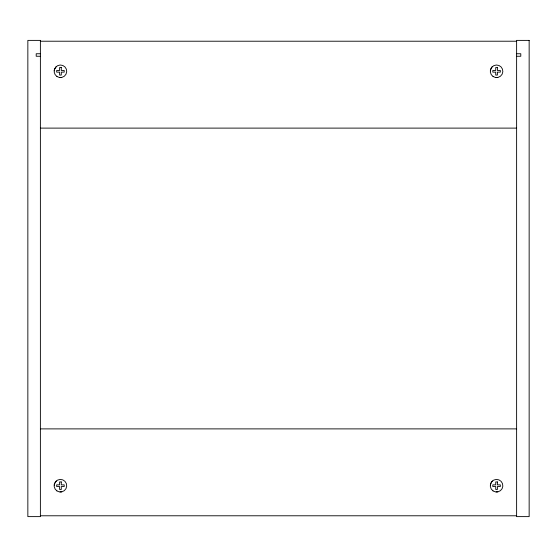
<?xml version="1.0" encoding="UTF-8"?>
<svg xmlns="http://www.w3.org/2000/svg" width="557" height="557" viewBox="0 0 557 557"><rect width="100%" height="100%" fill="white"/><g stroke="black" fill="none" stroke-linecap="round" stroke-linejoin="round"><path stroke-width="0.84" d="M54.168 70.857L54.495 69.256L56.313 66.555M54.168 485.265L54.495 483.664L56.313 480.963M490.299 70.857L491.358 67.787L492.444 66.555M490.299 485.265L491.358 482.195L492.444 480.963M59.996 77.562L61.632 77.465M496.127 77.562L497.763 77.465M59.996 491.97L61.632 491.873M496.127 491.97L497.763 491.873M40.383 41.218L516.618 41.218M40.383 53.751L36.205 53.751L36.205 56.257L40.383 56.257M516.618 53.751L520.795 53.751L520.795 56.257L516.618 56.257M40.383 128.11L516.618 128.11M40.383 428.89L516.618 428.89M40.383 515.782L516.618 515.782M40.383 40.383L27.85 40.383L27.85 516.618L40.383 516.618L40.383 40.383M529.15 40.383L516.618 40.383L516.618 516.618L529.15 516.618L529.15 40.383M61.27 67.529L59.599 67.529L59.599 70.461L56.668 70.461L56.668 72.132L59.599 72.132L59.599 75.063L61.27 75.063L61.27 72.132L64.201 72.132L64.201 70.461L61.27 70.461L61.27 67.529M497.401 67.529L495.73 67.529L495.73 70.461L492.799 70.461L492.799 72.132L495.73 72.132L495.73 75.063L497.401 75.063L497.401 72.132L500.332 72.132L500.332 70.461L497.401 70.461L497.401 67.529M61.27 481.937L59.599 481.937L59.599 484.868L56.668 484.868L56.668 486.539L59.599 486.539L59.599 489.471L61.27 489.471L61.27 486.539L64.201 486.539L64.201 484.868L61.27 484.868L61.27 481.937M497.401 481.937L495.73 481.937L495.73 484.868L492.799 484.868L492.799 486.539L495.73 486.539L495.73 489.471L497.401 489.471L497.401 486.539L500.332 486.539L500.332 484.868L497.401 484.868L497.401 481.937M493.056 490.912A6.28 6.28 0 0 0 502.832 486.143A6.28 6.28 0 0 0 493.808 480.057A6.28 6.28 0 0 0 493.056 490.912M56.925 490.912A6.28 6.28 0 0 0 66.701 486.143A6.28 6.28 0 0 0 57.677 480.057A6.28 6.28 0 0 0 56.925 490.912M493.056 76.504A6.28 6.28 0 0 0 502.832 71.735A6.28 6.28 0 0 0 493.808 65.649A6.28 6.28 0 0 0 493.056 76.504M56.925 76.504A6.28 6.28 0 0 0 66.701 71.735A6.28 6.28 0 0 0 57.677 65.649A6.28 6.28 0 0 0 56.925 76.504"/></g></svg>
